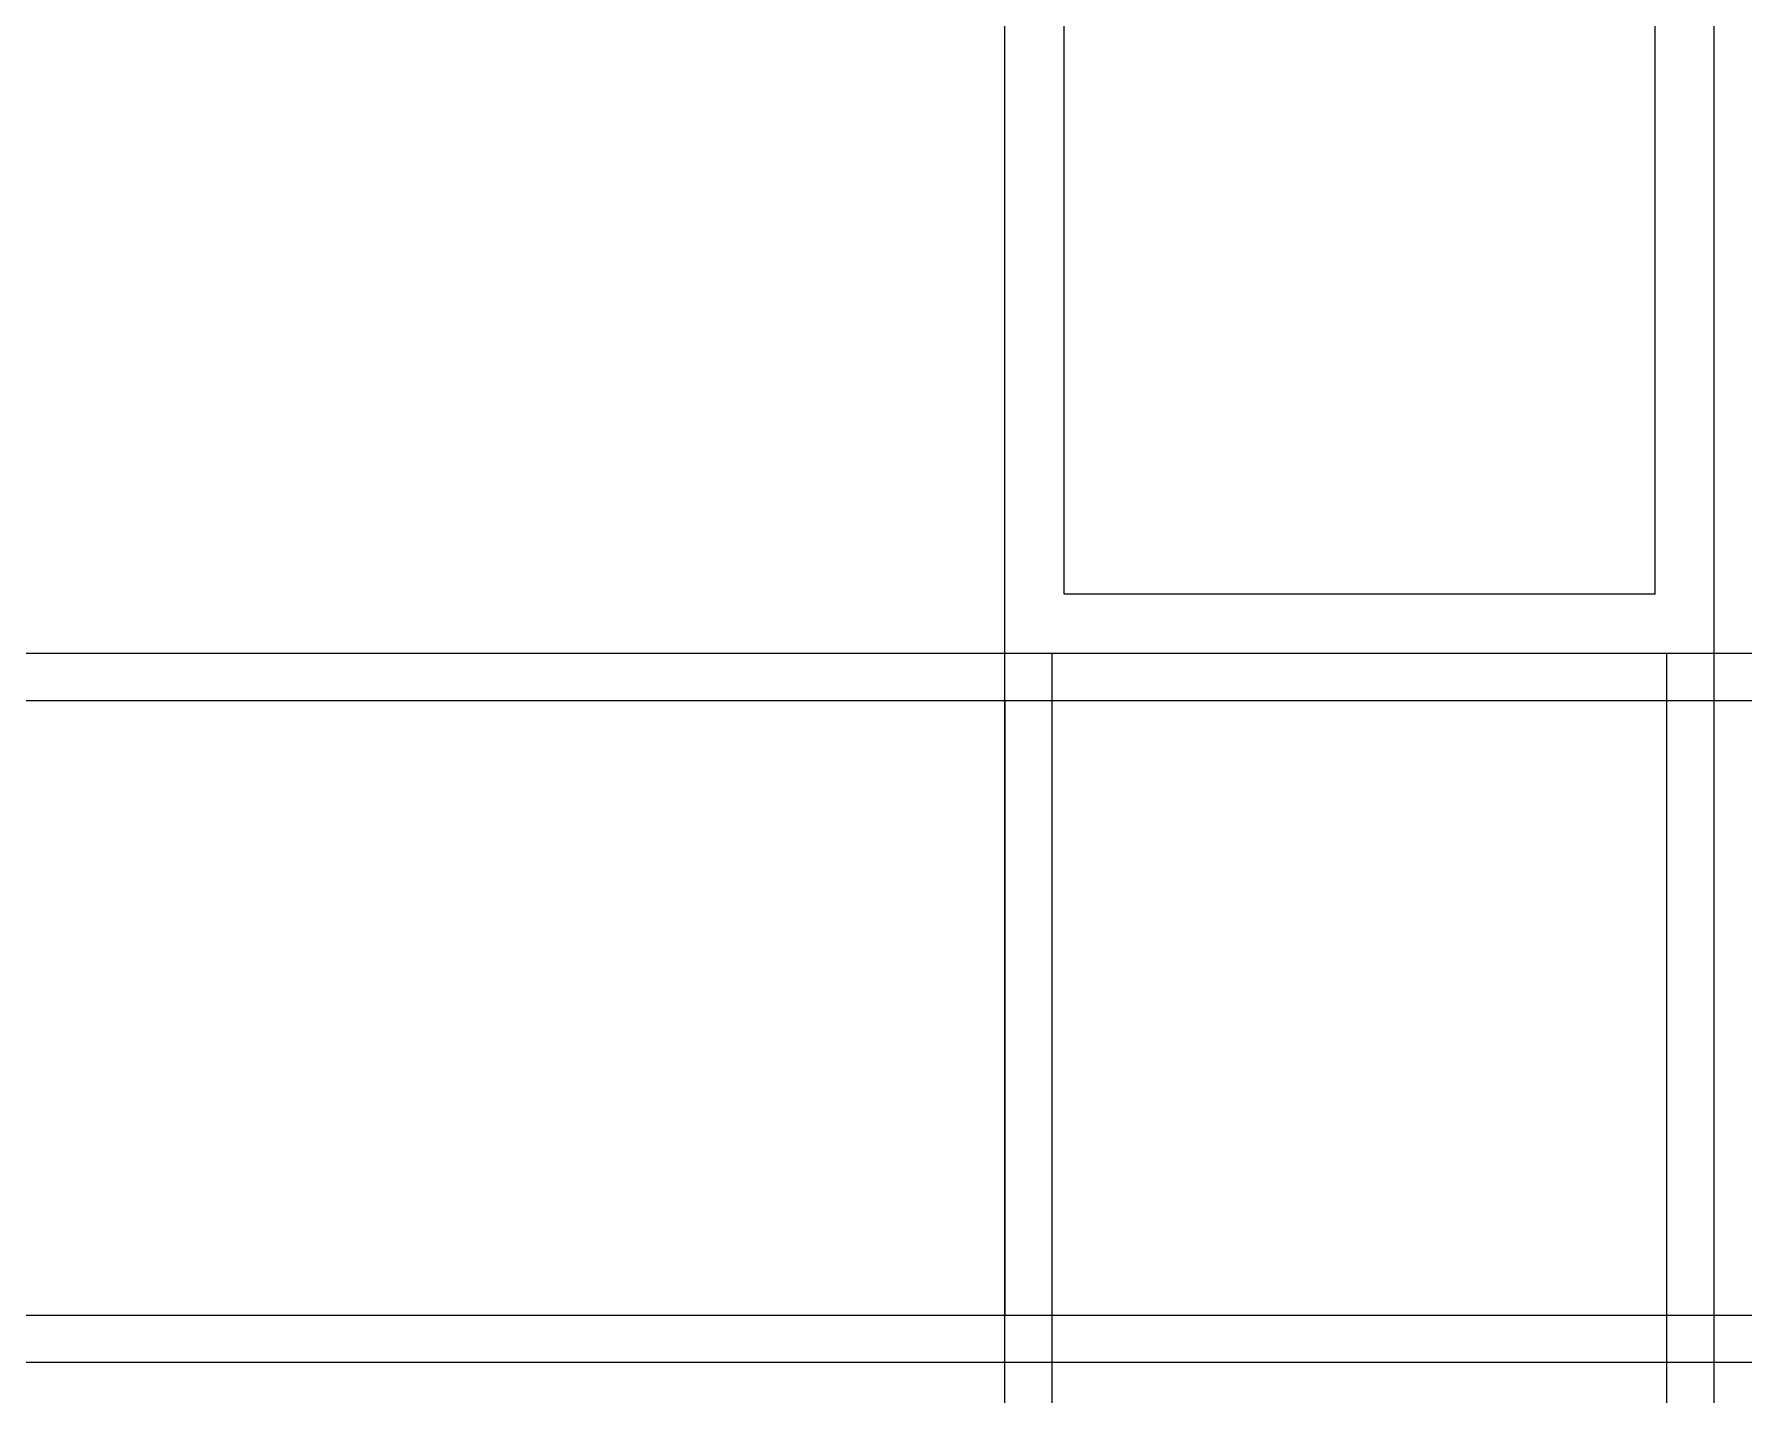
# Model space of a CAD drawing. Header units: millimetres. Extents: x -201 to 3037, y -406 to 3230.
# Drawn here: x 2137.9 to 2282.5, y 1154.2 to 1269.4 of the extents above; entities that cross this region are included whole.
import ezdxf

# ---------------------------------------------------------------- set-up
doc = ezdxf.new("R2010")
doc.units = ezdxf.units.MM
doc.layers.add('HIDDEN', color=8, linetype='Continuous')
doc.layers.add('VISIBLE', color=7, linetype='Continuous')

msp = doc.modelspace()

# ---------------------------------------------------------------- linework, layer by layer
at = {"layer": 'HIDDEN'}
for points in [[(2220, 1217), (2220, 1337)], [(2220, 1217), (2220, 1337)], [(2220, 1217), (2220, 1337)], [(2220, 1217), (2220, 1337)], [(2220, 1217), (2220, 1337)], [(2280, 1217), (2280, 1337)], [(2280, 1217), (2280, 1337)], [(2280, 1217), (2280, 1337)], [(2280, 1217), (2280, 1337)], [(2280, 1217), (2280, 1337)], [(2225, 1222), (2225, 1332)], [(2225, 1222), (2225, 1332)], [(2275, 1222), (2275, 1332)], [(2275, 1222), (2275, 1332)], [(2275, 1222), (2225, 1222)], [(2275, 1222), (2225, 1222)], [(1800, 1217), (2750, 1217)], [(1800, 1217), (2750, 1217)], [(1860, 1217), (2220, 1217)], [(2220, 880), (2220, 1217)], [(2220, 1217), (2280, 1217)], [(2220, 1157), (2220, 1217)], [(2220, 1217), (2280, 1217)], [(2220, 1157), (2220, 1217)], [(2220, 1157), (2220, 1217)], [(2220, 1217), (2280, 1217)], [(2220, 1217), (2280, 1217)], [(2220, 1217), (2280, 1217)], [(2220, 1217), (2280, 1217)], [(2220, 1217), (2280, 1217)], [(2220, 1157), (2220, 1217)], [(2220, 1217), (2580, 1217)], [(2220, 1217), (2280, 1217)], [(2224, 1217), (2276, 1217)], [(2224, 1217), (2276, 1217)], [(2224, 880), (2224, 1217)], [(2224, 880), (2224, 1217)], [(2276, 880), (2276, 1217)], [(2276, 880), (2276, 1217)], [(2280, 880), (2280, 1217)], [(2280, 1157), (2280, 1217)], [(1800, 1213), (2750, 1213)], [(1800, 1213), (2750, 1213)], [(1860, 1213), (2220, 1213)], [(1860, 1213), (2220, 1213)], [(2220, 1213), (2220, 1161)], [(2220, 1213), (2220, 1161)], [(2220, 1213), (2220, 1161)], [(2220, 1213), (2220, 1161)], [(2220, 1213), (2580, 1213)], [(2220, 1213), (2580, 1213)], [(1800, 1161), (2750, 1161)], [(1800, 1161), (2750, 1161)], [(1860, 1161), (2220, 1161)], [(1860, 1161), (2220, 1161)], [(2220, 1161), (2580, 1161)], [(2220, 1161), (2580, 1161)], [(1800, 1157), (2750, 1157)], [(1800, 1157), (2750, 1157)], [(1860, 1157), (2220, 1157)], [(2220, 1157), (2580, 1157)]]:
    msp.add_lwpolyline(points, dxfattribs=at)
at = {"layer": 'VISIBLE'}
for points in [[(2220, 1217), (2220, 1337)], [(2280, 1217), (2280, 1337)], [(1860, 1217), (2220, 1217)], [(2220, 1217), (2280, 1217)], [(2220, 1157), (2220, 1217)], [(2280, 1217), (2520, 1217)], [(1860, 1157), (2220, 1157)], [(2220, 945), (2220, 1157)], [(2220, 1157), (2580, 1157)], [(2280, 945), (2280, 1157)]]:
    msp.add_lwpolyline(points, dxfattribs=at)

doc.saveas('drawing.dxf')
